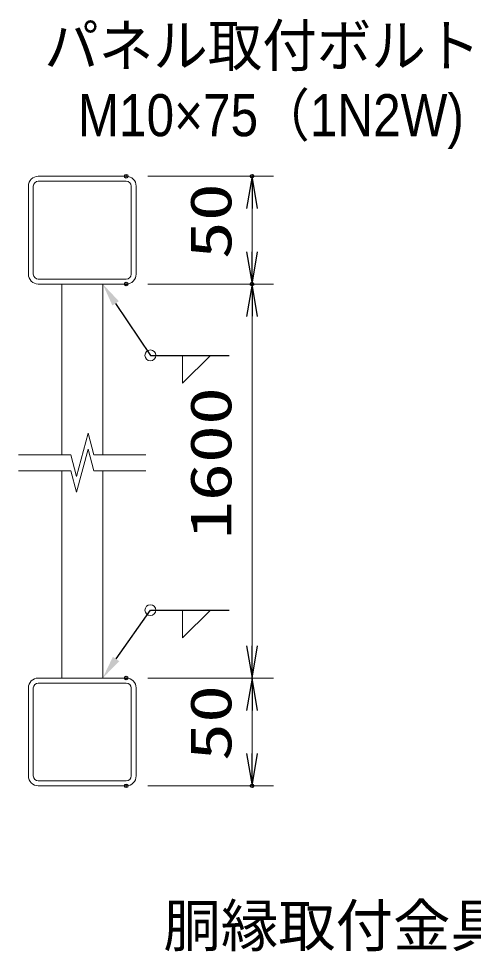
# Model space of a CAD drawing. Units: millimetres, scale not verified. Extents: x -4200 to 4200, y -2970 to 2970.
# Drawn here: x 1561 to 2194, y 346 to 1645 of the extents above; entities that cross this region are included whole.
import ezdxf
from ezdxf.enums import TextEntityAlignment as Align

# ---------------------------------------------------------------- set-up
doc = ezdxf.new("R2010")
doc.units = ezdxf.units.MM
doc.header["$LTSCALE"] = 10
doc.header["$PDMODE"] = 32
doc.header["$PDSIZE"] = 5
for name, color, linetype, lineweight in [('0-1_D-STR-TXT', 7, 'Continuous', 25), ('0-2_D-STR2', 7, 'Continuous', 13), ('0-6_D-STR-DIM', 7, 'Continuous', 13), ('0-7_0', 7, 'Continuous', 25), ('0-B_D-DCR-HCH', 7, 'Continuous', 13)]:
    doc.layers.add(name, color=color, linetype=linetype, lineweight=lineweight)
doc.layers.add('0-8_Defpoints', color=8, linetype='Continuous')
doc.styles.add('ＭＳ ゴシック', font='')
doc.styles.add('ＭＳ Ｐゴシック', font='')
doc.styles.get('ＭＳ ゴシック').set_extended_font_data('MS Gothic')
doc.styles.get('ＭＳ Ｐゴシック').set_extended_font_data('MS PGothic')

# ---------------------------------------------------------------- blocks, each defined once
blk = doc.blocks.new('DARROWS')
at = {"layer": '0-7_0'}
blk.add_line((0, 0), (-9.991, 0), dxfattribs=at)
blk.add_lwpolyline([(-10, -1.667), (0, 0), (-10, 1.667)], dxfattribs=at)
blk = doc.blocks.new('MLeader26')
at = {"layer": '0-1_D-STR-TXT'}
blk.add_lwpolyline([(2478.8, 1480.23), (2319.35, 1576.87), (2211.35, 1576.87)], dxfattribs=at)
blk.add_solid([(2483.46, 1487.93), (2474.13, 1472.54), (2524.98, 1452.24)], dxfattribs=at)
at = {"layer": '0-1_D-STR-TXT', "style": 'ＭＳ Ｐゴシック'}
for s, width, p in [('パネル取付ボルト', 0.95, (1596.67, 1560.44)), ('M10×75（1N2W)', 0.9, (1643.38, 1463.42))]:
    blk.add_text(s, height=58.56, dxfattribs=dict(at, width=width)).set_placement(p, align=Align.BOTTOM_LEFT)
blk = doc.blocks.new('MLeader27')
at = {"layer": '0-1_D-STR-TXT'}
blk.add_lwpolyline([(2418.29, 515.84), (2364.07, 349.05), (2256.07, 349.05)], dxfattribs=at)
blk.add_solid([(2409.73, 518.62), (2426.85, 513.06), (2434.98, 567.2)], dxfattribs=at)
at = {"layer": '0-1_D-STR-TXT', "style": 'ＭＳ Ｐゴシック'}
blk.add_text('胴縁取付金具', height=58.58, dxfattribs=at).set_placement((1762.57, 335.37), align=Align.BOTTOM_LEFT)
blk = doc.blocks.new('MLeader32')
at = {"layer": '0-6_D-STR-DIM', "lineweight": 25}
blk.add_lwpolyline([(1696.09, 1248.31), (1744.45, 1175.94), (1854.22, 1175.94)], dxfattribs=at)
at = {"layer": '0-6_D-STR-DIM'}
blk.add_solid([(1691.6, 1245.3), (1700.58, 1251.31), (1678.09, 1275.24)], dxfattribs=at)
blk = doc.blocks.new('MLeader33')
at = {"layer": '0-6_D-STR-DIM', "lineweight": 25}
blk.add_lwpolyline([(1696.7, 753.32), (1744.45, 821.36), (1854.22, 821.36)], dxfattribs=at)
at = {"layer": '0-6_D-STR-DIM'}
blk.add_solid([(1701.12, 750.22), (1692.28, 756.42), (1678.09, 726.8)], dxfattribs=at)

msp = doc.modelspace()

# ---------------------------------------------------------------- linework, layer by layer
at = {"layer": '0-2_D-STR2'}
for p, q in [((1588.39, 1425.24), (1710.79, 1425.24)), ((1588.39, 1418.34), (1710.79, 1418.34)), ((1574.59, 1289.04), (1574.59, 1411.44)), ((1581.49, 1289.04), (1581.49, 1411.44)), ((1717.69, 1289.04), (1717.69, 1411.44)), ((1724.59, 1289.04), (1724.59, 1411.44)), ((1588.39, 1282.14), (1710.79, 1282.14)), ((1588.39, 1275.24), (1710.79, 1275.24)), ((1621.09, 1037.54), (1621.09, 1275.24)), ((1678.09, 1037.54), (1678.09, 1275.24)), ((1621.09, 726.8), (1621.09, 1015.34)), ((1678.09, 726.8), (1678.09, 1015.34)), ((1588.39, 726.8), (1710.79, 726.8)), ((1588.39, 719.9), (1710.79, 719.9)), ((1574.59, 590.6), (1574.59, 713)), ((1581.49, 590.6), (1581.49, 713)), ((1717.69, 590.6), (1717.69, 713)), ((1724.59, 590.6), (1724.59, 713)), ((1588.39, 583.7), (1710.79, 583.7)), ((1588.39, 576.8), (1710.79, 576.8))]:
    msp.add_line(p, q, dxfattribs=at)
for centre, radius, start, end in [((1588.39, 1411.44), 13.8, 90, 180), ((1588.39, 1411.44), 6.9, 90, 180), ((1710.79, 1411.44), 13.8, 0, 90), ((1710.79, 1411.44), 6.9, 0, 90), ((1588.39, 1289.04), 13.8, 180, 270), ((1588.39, 1289.04), 6.9, 180, 270), ((1710.79, 1289.04), 13.8, 270, 0), ((1710.79, 1289.04), 6.9, 270, 0), ((1588.39, 713), 13.8, 90, 180), ((1588.39, 713), 6.9, 90, 180), ((1710.79, 713), 13.8, 0, 90), ((1710.79, 713), 6.9, 0, 90), ((1588.39, 590.6), 13.8, 180, 270), ((1588.39, 590.6), 6.9, 180, 270), ((1710.79, 590.6), 13.8, 270, 0), ((1710.79, 590.6), 6.9, 270, 0)]:
    msp.add_arc(centre, radius, start, end, dxfattribs=at)
at = {"layer": '0-6_D-STR-DIM'}
for p, q in [((1740.79, 1425.24), (1915.94, 1425.24)), ((1885.94, 1320.24), (1885.94, 1380.24)), ((1740.79, 1275.24), (1915.94, 1275.24)), ((1740.79, 1275.24), (1915.94, 1275.24)), ((1885.94, 771.8), (1885.94, 1230.24)), ((1789.24, 1175.94), (1789.24, 1137.17)), ((1828.01, 1175.94), (1789.24, 1137.17)), ((1789.24, 821.36), (1789.24, 782.59)), ((1828.01, 821.36), (1789.24, 782.59)), ((1740.79, 726.8), (1915.94, 726.8)), ((1740.79, 726.8), (1915.94, 726.8)), ((1885.94, 681.8), (1885.94, 621.8)), ((1740.79, 576.8), (1915.94, 576.8))]:
    msp.add_line(p, q, dxfattribs=at)
for centre in [(1744.45, 1175.94), (1744.45, 821.36)]:
    msp.add_circle(centre, 7.51, dxfattribs=at)
at = {"layer": '0-8_Defpoints'}
for p in [(1710.79, 1425.24), (1885.94, 1425.24), (1710.79, 1275.24), (1885.94, 1275.24), (1710.79, 726.8), (1710.79, 576.8), (1885.94, 576.8)]:
    msp.add_point(p, dxfattribs=at)
at = {"layer": '0-B_D-DCR-HCH'}
for p, q in [((1641.55, 1007.54), (1657.63, 1067.54)), ((1665.66, 1037.54), (1657.63, 1067.54)), ((1641.55, 985.34), (1657.63, 1045.34)), ((1665.66, 1015.34), (1657.63, 1045.34)), ((1561.09, 1037.54), (1633.51, 1037.54)), ((1641.55, 1007.54), (1633.51, 1037.54)), ((1665.66, 1037.54), (1738.09, 1037.54)), ((1561.09, 1015.34), (1633.51, 1015.34)), ((1641.55, 985.34), (1633.51, 1015.34)), ((1665.66, 1015.34), (1738.09, 1015.34))]:
    msp.add_line(p, q, dxfattribs=at)

# ---------------------------------------------------------------- block references
at = {"layer": '0-1_D-STR-TXT'}
for name in ['MLeader26', 'MLeader27']:
    msp.add_blockref(name, (0, 0), dxfattribs=at)
at = {"layer": '0-6_D-STR-DIM', "xscale": 4.5, "yscale": 4.5}
for p, rotation in [((1885.94, 1425.24), 90), ((1885.94, 1275.24), 270), ((1885.94, 1275.24), 90), ((1885.94, 726.8), 270), ((1885.94, 726.8), 90), ((1885.94, 576.8), 270)]:
    msp.add_blockref('DARROWS', p, dxfattribs=dict(at, rotation=rotation))
at = {"layer": '0-6_D-STR-DIM'}
for name in ['MLeader32', 'MLeader33']:
    msp.add_blockref(name, (0, 0), dxfattribs=at)

# ---------------------------------------------------------------- texts
at = {"layer": '0-6_D-STR-DIM', "style": 'ＭＳ ゴシック', "width": 1.35}
for s, p in [('50', (1874.54, 1309.74)), ('1600', (1874.54, 920.02)), ('50', (1874.54, 611.3))]:
    msp.add_text(s, height=57.7, rotation=90, dxfattribs=at).set_placement(p, align=Align.BOTTOM_LEFT)

doc.saveas('drawing.dxf')
